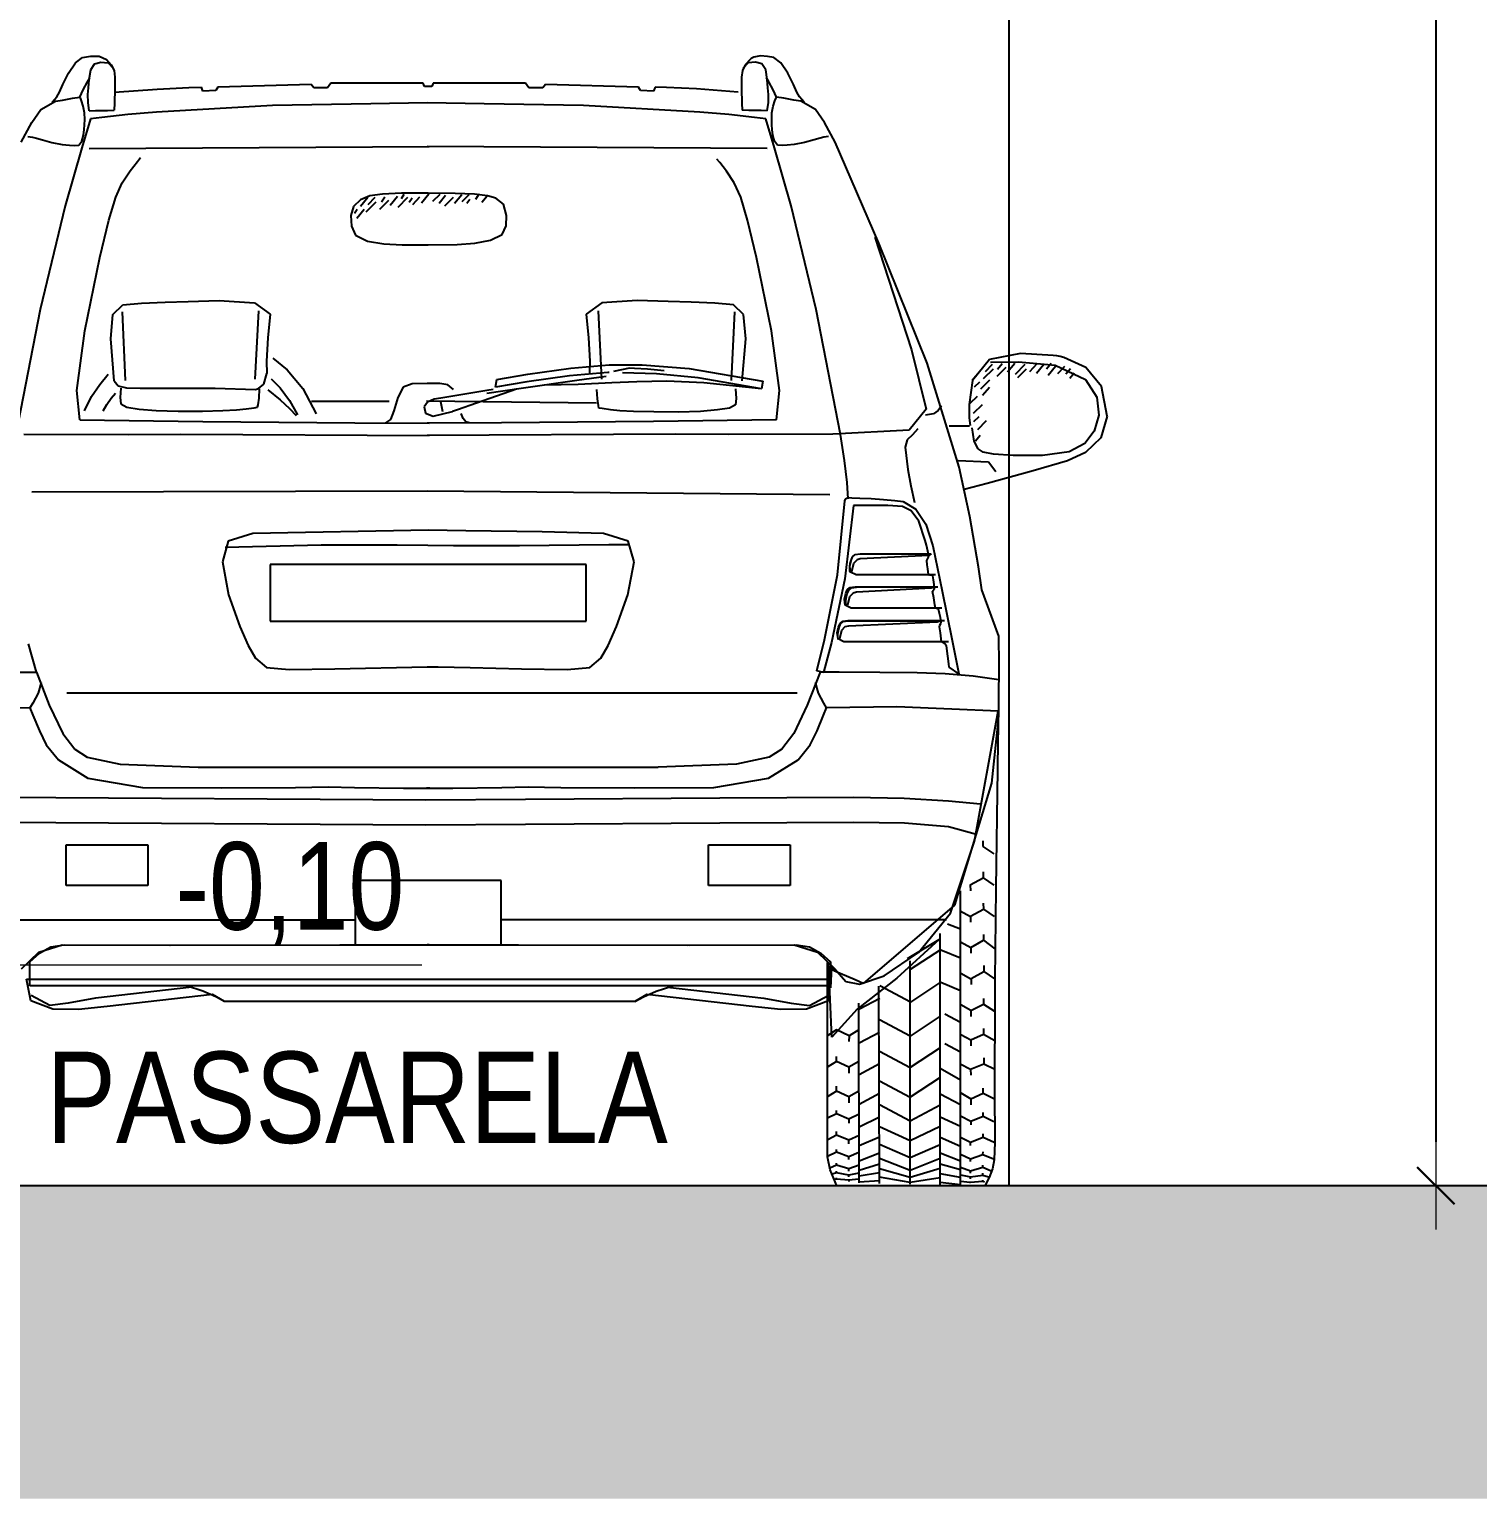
# Model space of a CAD drawing. Header units: millimetres. Extents: x -6300 to 1991, y -4770 to 4545.
# Drawn here: x 1428.174 to 1430.489, y 94.66 to 97.007 of the extents above; entities that cross this region are included whole.
import ezdxf
from ezdxf.enums import TextEntityAlignment as Align

# ---------------------------------------------------------------- set-up
doc = ezdxf.new("R2010")
doc.units = ezdxf.units.MM
doc.header["$LTSCALE"] = 20
doc.header["$MEASUREMENT"] = 0
doc.layers.get('0').update_dxf_attribs({"linetype": 'CONTINUOUS'})
doc.layers.get('DEFPOINTS').update_dxf_attribs({"linetype": 'CONTINUOUS'})
doc.layers.add('COTA', color=7, linetype='CONTINUOUS')
doc.layers.add('E-txt-g', color=3, linetype='CONTINUOUS')
for name, color, linetype, lineweight in [('E-Cta-W', 7, 'CONTINUOUS', 20), ('E-Pen-C', 4, 'CONTINUOUS', 15), ('E-Pen-G', 3, 'CONTINUOUS', 30), ('E-Txt-W', 7, 'CONTINUOUS', 20)]:
    doc.layers.add(name, color=color, linetype=linetype, lineweight=lineweight)
doc.styles.add('F2', font='ARIALN.TTF')
doc.styles.add('REG60', font='romans.shx', dxfattribs={"width": 0.8, "height": 0.15})
doc.styles.add('REG80', font='romans.shx', dxfattribs={"width": 0.8, "height": 0.2})
doc.dimstyles.new('DIMENSION-1', dxfattribs={"dimtxt": 0.145, "dimasz": 0.07, "dimexe": 1, "dimexo": 0, "dimgap": 0.12, "dimtad": 1, "dimzin": 7, "dimdsep": 46, "dimtxsty": 'F2', "dimblk1": 'TRACO', "dimblk2": 'TRACO', "dimsah": 1, "dimcen": 1, "dimse1": 1, "dimse2": 1, "dimclrd": 4, "dimclre": 256, "dimclrt": 4, "dimadec": 8, "dimazin": 0, "dimtfac": 1, "dimtix": 1, "dimtmove": 2, "dimatfit": 3, "dimldrblk": 'TRACO', "dimfxl": 1, "dimtolj": 1, "dimtzin": 0, "dimarcsym": 0})

# ---------------------------------------------------------------- blocks, each defined once
blk = doc.blocks.new('TXT-AMB75')
at = {"layer": 'E-txt-g', "style": 'REG80', "width": 0.8, "flags": 8}
blk.add_attdef('TXT', text='', height=0.2, dxfattribs=at).set_placement((0.0055, 0.2964), align=Align.CENTER)
at = {"layer": 'E-Txt-W', "style": 'REG60', "width": 0.8, "flags": 8}
blk.add_attdef('TXT', text='', height=0.15, dxfattribs=at).set_placement((0.0055, 0.0271), align=Align.CENTER)
blk = doc.blocks.new('Ind-Nivel-CT2')
at = {"color": 4}
for p, q in [((0, 0.5868), (0, 0)), ((-0.0885, 0.5046), (1.16, 0.5046)), ((-0.1089, 0.2177), (0, 0)), ((-0.1089, 0.2177), (0.1089, 0.2177)), ((0, 0), (0.1089, 0.2177))]:
    blk.add_line(p, q, dxfattribs=at)
blk.add_solid([(-0.1089, 0.2177), (0, 0.2177), (0, 0)], dxfattribs=at)
at = {"color": 4, "style": 'F2'}
blk.add_attdef('NIVEL1', (0.1617, 0.6014), '', height=0.2, dxfattribs=at)
blk = doc.blocks.new('Austin Mini arrière')
at = {"color": 8, "linetype": 'Continuous', "flags": 128}
for points in [[(0.1064, -28.8455), (0.1177, -28.8287)], [(0.1177, -28.8287), (0.1289, -28.8201)], [(0.1289, -28.8201), (0.1414, -28.8181)], [(0.1414, -28.8181), (0.1552, -28.8182)], [(0.1419, -28.8402), (0.1479, -28.8306)], [(0.1479, -28.8306), (0.1582, -28.8276)], [(0.1552, -28.8182), (0.1669, -28.8232)], [(0.1582, -28.8276), (0.1696, -28.829)], [(0.1669, -28.8232), (0.1747, -28.8318)], [(0.1696, -28.829), (0.1785, -28.838)], [(0.1747, -28.8318), (0.1792, -28.841)], [(1.1878, -28.8318), (1.1833, -28.841)], [(1.1928, -28.829), (1.184, -28.838)], [(1.1956, -28.8232), (1.1878, -28.8318)], [(1.2043, -28.8276), (1.1928, -28.829)], [(1.1975, -28.8218), (1.1956, -28.8232)], [(1.1995, -28.8206), (1.1975, -28.8218)], [(1.2017, -28.8196), (1.1995, -28.8206)], [(1.2124, -28.8177), (1.2017, -28.8196)], [(1.2146, -28.8306), (1.2043, -28.8276)], [(1.2237, -28.8184), (1.2124, -28.8177)], [(1.2206, -28.8402), (1.2146, -28.8306)], [(1.2336, -28.8201), (1.2237, -28.8184)], [(1.2448, -28.8287), (1.2336, -28.8201)], [(1.2561, -28.8455), (1.2448, -28.8287)], [(0.0973, -28.8633), (0.1064, -28.8455)], [(0.1369, -28.8591), (0.1405, -28.8528)], [(0.1384, -28.8686), (0.1395, -28.8555)], [(0.1395, -28.8555), (0.1419, -28.8402)], [(0.1792, -28.841), (0.1806, -28.8517)], [(0.1806, -28.8517), (0.1804, -28.8705)], [(1.1833, -28.841), (1.1819, -28.8517)], [(1.1819, -28.8517), (1.1821, -28.8705)], [(1.223, -28.8555), (1.2206, -28.8402)], [(1.2256, -28.8591), (1.222, -28.8528)], [(1.2241, -28.8686), (1.223, -28.8555)], [(1.2652, -28.8633), (1.2561, -28.8455)], [(0.0878, -28.8832), (0.092, -28.8754)], [(0.092, -28.8754), (0.0973, -28.8633)], [(0.1247, -28.8834), (0.1297, -28.8721)], [(0.1297, -28.8721), (0.1369, -28.8591)], [(0.1375, -28.8793), (0.1384, -28.8686)], [(0.1797, -28.8758), (0.2481, -28.8707)], [(0.1804, -28.8705), (0.1798, -28.8934)], [(0.2481, -28.8707), (0.2989, -28.8682)], [(0.2989, -28.8682), (0.3188, -28.8675)], [(0.321, -28.8739), (0.3188, -28.8675)], [(0.3421, -28.8728), (0.321, -28.8739)], [(0.3452, -28.8675), (0.3421, -28.8728)], [(0.494, -28.8633), (0.3452, -28.8675)], [(0.4982, -28.8686), (0.494, -28.8633)], [(0.5204, -28.8686), (0.4982, -28.8686)], [(0.5256, -28.8612), (0.5204, -28.8686)], [(0.6733, -28.8612), (0.5256, -28.8612)], [(0.6754, -28.8665), (0.6733, -28.8612)], [(0.687, -28.8665), (0.6754, -28.8665)], [(0.6892, -28.8612), (0.687, -28.8665)], [(0.8369, -28.8612), (0.6892, -28.8612)], [(0.8421, -28.8686), (0.8369, -28.8612)], [(0.8643, -28.8686), (0.8421, -28.8686)], [(0.8685, -28.8633), (0.8643, -28.8686)], [(1.0173, -28.8675), (0.8685, -28.8633)], [(1.0204, -28.8728), (1.0173, -28.8675)], [(1.0415, -28.8739), (1.0204, -28.8728)], [(1.0437, -28.8675), (1.0415, -28.8739)], [(1.062, -28.8681), (1.0437, -28.8675)], [(1.1099, -28.8705), (1.062, -28.8681)], [(1.1767, -28.8756), (1.1099, -28.8705)], [(1.1821, -28.8705), (1.1826, -28.8934)], [(1.225, -28.8793), (1.2241, -28.8686)], [(1.2327, -28.8721), (1.2256, -28.8591)], [(1.2378, -28.8834), (1.2327, -28.8721)], [(1.2705, -28.8754), (1.2652, -28.8633)], [(1.2747, -28.8832), (1.2705, -28.8754)], [(0.0622, -28.9036), (0.0856, -28.8902)], [(0.0804, -28.8918), (0.0878, -28.8832)], [(0.0856, -28.8902), (0.0967, -28.8883)], [(0.0967, -28.8883), (0.113, -28.8853)], [(0.113, -28.8853), (0.1247, -28.8834)], [(0.1254, -28.8848), (0.1247, -28.8834)], [(0.1272, -28.8896), (0.1254, -28.8848)], [(0.13, -28.8981), (0.1272, -28.8896)], [(0.1319, -28.9088), (0.13, -28.8981)], [(0.1376, -28.892), (0.1375, -28.8793)], [(0.1395, -28.9055), (0.1376, -28.892)], [(0.1798, -28.8934), (0.1796, -28.9045)], [(0.4324, -28.8972), (0.2471, -28.9076)], [(0.5893, -28.8941), (0.4324, -28.8972)], [(0.6797, -28.8929), (0.5893, -28.8941)], [(0.7708, -28.8941), (0.6797, -28.8929)], [(0.9293, -28.8972), (0.7708, -28.8941)], [(1.1154, -28.9076), (0.9293, -28.8972)], [(1.1826, -28.8934), (1.1829, -28.9045)], [(1.223, -28.9055), (1.2249, -28.892)], [(1.2249, -28.892), (1.225, -28.8793)], [(1.2306, -28.9088), (1.2325, -28.8981)], [(1.2325, -28.8981), (1.2353, -28.8896)], [(1.2353, -28.8896), (1.2371, -28.8848)], [(1.2371, -28.8848), (1.2378, -28.8834)], [(1.2495, -28.8853), (1.2378, -28.8834)], [(1.2658, -28.8883), (1.2495, -28.8853)], [(1.2769, -28.8902), (1.2658, -28.8883)], [(1.2821, -28.8918), (1.2747, -28.8832)], [(1.3003, -28.9036), (1.2769, -28.8902)], [(0.0308, -28.9556), (0.048, -28.9243)], [(0.048, -28.9243), (0.0622, -28.9036)], [(0.1416, -28.9182), (0.1279, -28.9646)], [(0.1323, -28.9191), (0.1319, -28.9088)], [(0.1321, -28.9277), (0.1323, -28.9191)], [(0.1395, -28.9055), (0.1494, -28.9052)], [(0.1596, -28.9159), (0.1416, -28.9182)], [(0.1494, -28.9052), (0.1689, -28.9047)], [(0.201, -28.9113), (0.1596, -28.9159)], [(0.1689, -28.9047), (0.1796, -28.9045)], [(0.2471, -28.9076), (0.201, -28.9113)], [(1.1615, -28.9113), (1.1154, -28.9076)], [(1.2029, -28.9159), (1.1615, -28.9113)], [(1.1935, -28.9047), (1.1829, -28.9045)], [(1.2131, -28.9052), (1.1935, -28.9047)], [(1.2209, -28.9182), (1.2029, -28.9159)], [(1.223, -28.9055), (1.2131, -28.9052)], [(1.2346, -28.9646), (1.2209, -28.9182)], [(1.2302, -28.9191), (1.2306, -28.9088)], [(1.2304, -28.9277), (1.2302, -28.9191)], [(1.3145, -28.9243), (1.3003, -28.9036)], [(1.3317, -28.9556), (1.3145, -28.9243)], [(0.0414, -28.9467), (0.0488, -28.9476)], [(0.0488, -28.9476), (0.055, -28.9489)], [(0.055, -28.9489), (0.0646, -28.9519)], [(0.1279, -28.954), (0.1304, -28.9442)], [(0.1304, -28.9442), (0.1317, -28.9354)], [(0.1317, -28.9354), (0.1321, -28.9277)], [(1.2308, -28.9354), (1.2304, -28.9277)], [(1.2321, -28.9442), (1.2308, -28.9354)], [(1.2346, -28.954), (1.2321, -28.9442)], [(1.3075, -28.9489), (1.2979, -28.9519)], [(1.3137, -28.9476), (1.3075, -28.9489)], [(1.3211, -28.9467), (1.3137, -28.9476)], [(0.0646, -28.9519), (0.0798, -28.956)], [(0.0798, -28.956), (0.0961, -28.9591)], [(0.0961, -28.9591), (0.1078, -28.9604)], [(0.1279, -28.9646), (0.1012, -29.0571)], [(0.1078, -28.9604), (0.1156, -28.9611)], [(0.1156, -28.9611), (0.1229, -28.9604)], [(0.1229, -28.9604), (0.1279, -28.954)], [(0.1395, -28.9657), (0.6828, -28.9627)], [(1.223, -28.9657), (0.6797, -28.9627)], [(1.2396, -28.9604), (1.2346, -28.954)], [(1.2613, -29.0571), (1.2346, -28.9646)], [(1.2469, -28.9611), (1.2396, -28.9604)], [(1.2547, -28.9604), (1.2469, -28.9611)], [(1.2663, -28.9591), (1.2547, -28.9604)], [(1.2827, -28.956), (1.2663, -28.9591)], [(1.2979, -28.9519), (1.2827, -28.956)], [(1.4014, -29.1167), (1.3317, -28.9556)], [(0.205, -29.0011), (0.2165, -28.9862)], [(0.2165, -28.9862), (0.2215, -28.9802)], [(1.1471, -28.9879), (1.1425, -28.9825)], [(1.1579, -29.0018), (1.1471, -28.9879)], [(0.1922, -29.0205), (0.205, -29.0011)], [(1.1703, -29.0205), (1.1579, -29.0018)], [(0.1818, -29.0437), (0.1922, -29.0205)], [(0.5882, -29.0414), (0.5732, -29.0477)], [(0.6083, -29.0384), (0.5882, -29.0414)], [(0.612, -29.0432), (0.6065, -29.0514)], [(0.6384, -29.0373), (0.6083, -29.0384)], [(0.6323, -29.0425), (0.6206, -29.0565)], [(0.6425, -29.0394), (0.638, -29.0462)], [(0.681, -29.0371), (0.6384, -29.0373)], [(0.6671, -29.0432), (0.6559, -29.0558)], [(0.6822, -29.0388), (0.6705, -29.0528)], [(0.7241, -29.0375), (0.681, -29.0371)], [(0.6997, -29.039), (0.6882, -29.0504)], [(0.7087, -29.0408), (0.6986, -29.0536)], [(0.7351, -29.0398), (0.7234, -29.0538)], [(0.7553, -29.0388), (0.7241, -29.0375)], [(0.7464, -29.0397), (0.7349, -29.0511)], [(0.776, -29.0414), (0.7553, -29.0388)], [(0.7622, -29.0388), (0.7567, -29.047)], [(0.7755, -29.0418), (0.7672, -29.0517)], [(0.7895, -29.0453), (0.776, -29.0414)], [(1.1807, -29.0437), (1.1703, -29.0205)], [(0.1012, -29.0571), (0.061, -29.2231)], [(0.1711, -29.08), (0.1818, -29.0437)], [(0.562, -29.0582), (0.5576, -29.073)], [(0.5732, -29.0477), (0.562, -29.0582)], [(0.5679, -29.063), (0.5635, -29.0698)], [(0.5788, -29.0634), (0.5671, -29.0774)], [(0.5849, -29.0442), (0.5732, -29.0582)], [(0.5976, -29.0514), (0.5817, -29.0672)], [(0.5962, -29.0442), (0.5846, -29.0555)], [(0.6178, -29.049), (0.6036, -29.0631)], [(0.6484, -29.0442), (0.6325, -29.0599)], [(0.6554, -29.0449), (0.651, -29.0517)], [(0.7213, -29.0439), (0.7071, -29.0579)], [(0.7477, -29.047), (0.7432, -29.0537)], [(0.8015, -29.0546), (0.7895, -29.0453)], [(0.8066, -29.073), (0.8015, -29.0546)], [(1.1914, -29.08), (1.1807, -29.0437)], [(1.3015, -29.2231), (1.2613, -29.0571)], [(0.1564, -29.1397), (0.1711, -29.08)], [(0.5576, -29.073), (0.5584, -29.0897)], [(0.5584, -29.0897), (0.5651, -29.1041)], [(0.7996, -29.103), (0.806, -29.0893)], [(0.806, -29.0893), (0.8066, -29.073)], [(1.2061, -29.1397), (1.1914, -29.08)], [(0.5651, -29.1041), (0.5842, -29.1137)], [(0.5842, -29.1137), (0.6104, -29.118)], [(0.756, -29.1169), (0.7807, -29.1122)], [(0.7807, -29.1122), (0.7996, -29.103)], [(1.395, -29.1076), (1.4538, -29.2873)], [(0.6104, -29.118), (0.6397, -29.1194)], [(0.6397, -29.1194), (0.681, -29.1194)], [(0.681, -29.1194), (0.7275, -29.119)], [(0.7275, -29.119), (0.756, -29.1169)], [(1.4786, -29.3087), (1.4014, -29.1167)], [(0.1327, -29.257), (0.1564, -29.1397)], [(1.2298, -29.257), (1.2061, -29.1397)], [(0.061, -29.2231), (0.0224, -29.4225)], [(0.1738, -29.2699), (0.1773, -29.2307)], [(0.1773, -29.2307), (0.1933, -29.2157)], [(0.1919, -29.2267), (0.197, -29.3366)], [(0.1933, -29.2157), (0.2232, -29.2127)], [(0.2232, -29.2127), (0.2608, -29.2113)], [(0.2608, -29.2113), (0.2977, -29.2104)], [(0.2977, -29.2104), (0.3474, -29.2088)], [(0.3474, -29.2088), (0.4036, -29.2124)], [(0.4036, -29.2124), (0.4286, -29.2305)], [(0.4099, -29.2252), (0.4043, -29.3344)], [(0.4286, -29.2305), (0.4251, -29.2684)], [(0.9589, -29.2124), (0.9339, -29.2305)], [(0.9339, -29.2305), (0.9374, -29.2684)], [(0.9526, -29.2252), (0.9581, -29.3344)], [(1.0151, -29.2088), (0.9589, -29.2124)], [(1.0648, -29.2104), (1.0151, -29.2088)], [(1.1017, -29.2113), (1.0648, -29.2104)], [(1.1393, -29.2127), (1.1017, -29.2113)], [(1.1692, -29.2157), (1.1393, -29.2127)], [(1.1706, -29.2267), (1.1655, -29.3366)], [(1.1852, -29.2307), (1.1692, -29.2157)], [(1.1887, -29.2699), (1.1852, -29.2307)], [(1.3401, -29.4225), (1.3015, -29.2231)], [(0.1196, -29.3524), (0.1327, -29.257)], [(0.1796, -29.337), (0.1738, -29.2699)], [(0.4251, -29.2684), (0.4229, -29.3057)], [(0.9374, -29.2684), (0.9396, -29.3057)], [(1.1829, -29.337), (1.1887, -29.2699)], [(1.2429, -29.3524), (1.2298, -29.257)], [(0.4331, -29.3005), (0.456, -29.3193)], [(1.4538, -29.2873), (1.4769, -29.3822)], [(1.6278, -29.293), (1.578, -29.303)], [(1.6799, -29.2962), (1.6278, -29.293)], [(1.6857, -29.2971), (1.6799, -29.2962)], [(1.6913, -29.2982), (1.6857, -29.2971)], [(1.6969, -29.2995), (1.6913, -29.2982)], [(1.7322, -29.3156), (1.6969, -29.2995)], [(0.4229, -29.3057), (0.4233, -29.3254)], [(0.456, -29.3193), (0.4809, -29.3494)], [(0.8406, -29.3264), (0.9092, -29.3167)], [(0.9685, -29.3238), (0.9073, -29.3289)], [(0.9092, -29.3167), (0.9704, -29.3116)], [(0.9396, -29.3057), (0.9392, -29.3254)], [(0.9692, -29.3238), (0.9685, -29.3238)], [(0.9699, -29.3238), (0.9692, -29.3238)], [(0.9706, -29.3237), (0.9699, -29.3238)], [(0.9704, -29.3116), (1.0232, -29.3113)], [(1.0028, -29.3167), (0.9774, -29.3222)], [(1.0461, -29.3257), (0.9916, -29.324)], [(1.011, -29.317), (1.0028, -29.3167)], [(1.0315, -29.3183), (1.011, -29.317)], [(1.0232, -29.3113), (1.0983, -29.3175)], [(1.0582, -29.3207), (1.0315, -29.3183)], [(1.0983, -29.3175), (1.216, -29.3376)], [(1.53, -29.4747), (1.4786, -29.3087)], [(1.5622, -29.3223), (1.5505, -29.3363)], [(1.578, -29.303), (1.5512, -29.3363)], [(1.5841, -29.3182), (1.5682, -29.3339)], [(1.5827, -29.3109), (1.5711, -29.3223)], [(1.5796, -29.3073), (1.6246, -29.3067)], [(1.6043, -29.3158), (1.5901, -29.3298)], [(1.5985, -29.31), (1.5912, -29.3189)], [(1.6189, -29.3092), (1.6072, -29.3233)], [(1.6349, -29.3109), (1.619, -29.3267)], [(1.637, -29.3183), (1.6228, -29.3323)], [(1.6246, -29.3067), (1.6832, -29.312)], [(1.6537, -29.31), (1.6424, -29.3226)], [(1.6653, -29.311), (1.6536, -29.325)], [(1.6768, -29.3094), (1.6695, -29.3183)], [(1.6836, -29.3142), (1.6719, -29.3282)], [(1.6832, -29.312), (1.7315, -29.3347)], [(1.6983, -29.3143), (1.6867, -29.3257)], [(1.7075, -29.3176), (1.7002, -29.3265)], [(1.7137, -29.3245), (1.7064, -29.3334)], [(1.757, -29.3458), (1.7322, -29.3156)], [(0.1432, -29.3622), (0.1565, -29.3426)], [(0.1565, -29.3426), (0.1697, -29.3265)], [(0.1796, -29.337), (0.1858, -29.3452)], [(0.1858, -29.3452), (0.199, -29.3482)], [(0.199, -29.3482), (0.2207, -29.3486)], [(0.41, -29.3493), (0.4186, -29.3423)], [(0.4186, -29.3423), (0.4233, -29.3254)], [(0.4305, -29.3338), (0.4445, -29.3483)], [(0.4445, -29.3483), (0.4597, -29.3682)], [(0.6413, -29.3469), (0.6326, -29.3637)], [(0.6555, -29.3415), (0.6413, -29.3469)], [(0.6797, -29.3411), (0.6555, -29.3415)], [(0.6996, -29.3412), (0.6797, -29.3411)], [(0.7128, -29.3435), (0.6996, -29.3412)], [(0.7215, -29.351), (0.7128, -29.3435)], [(0.789, -29.3471), (0.7909, -29.3349)], [(0.8387, -29.3386), (0.789, -29.3471)], [(0.7909, -29.3349), (0.8406, -29.3264)], [(0.9189, -29.3365), (0.8297, -29.3493)], [(0.9073, -29.3289), (0.8387, -29.3386)], [(0.921, -29.3428), (0.8667, -29.3441)], [(0.9656, -29.3299), (0.9189, -29.3365)], [(0.9748, -29.3402), (0.921, -29.3428)], [(1.0149, -29.3384), (0.9748, -29.3402)], [(1.0625, -29.3376), (1.0149, -29.3384)], [(1.1128, -29.3321), (1.0461, -29.3257)], [(1.1218, -29.3399), (1.0625, -29.3376)], [(1.2141, -29.3497), (1.1128, -29.3321)], [(1.2141, -29.3497), (1.1218, -29.3399)], [(1.216, -29.3376), (1.2141, -29.3497)], [(1.5512, -29.3363), (1.546, -29.3745)], [(1.5622, -29.339), (1.5538, -29.3473)], [(1.5782, -29.3361), (1.564, -29.3502)], [(1.5782, -29.3477), (1.5669, -29.3603)], [(1.7315, -29.3347), (1.7498, -29.3631)], [(1.7664, -29.3933), (1.757, -29.3458)], [(0.1247, -29.3993), (0.1196, -29.3524)], [(0.132, -29.3847), (0.1432, -29.3622)], [(0.1675, -29.3745), (0.1746, -29.3646)], [(0.1746, -29.3646), (0.1813, -29.3565)], [(0.1901, -29.3487), (0.1891, -29.3638)], [(0.1891, -29.3638), (0.1901, -29.3739)], [(0.2207, -29.3486), (0.341, -29.3486)], [(0.341, -29.3486), (0.4053, -29.3507)], [(0.4053, -29.3507), (0.41, -29.3493)], [(0.4093, -29.3751), (0.4109, -29.3644)], [(0.4109, -29.3644), (0.4117, -29.3497)], [(0.4248, -29.3512), (0.4446, -29.3673)], [(0.4446, -29.3673), (0.4597, -29.381)], [(0.4597, -29.3682), (0.4726, -29.3912)], [(0.4809, -29.3494), (0.5024, -29.3896)], [(0.495, -29.3697), (0.6189, -29.3697)], [(0.6326, -29.3637), (0.6265, -29.3851)], [(0.6802, -29.3709), (0.6749, -29.3787)], [(0.95, -29.3729), (0.6786, -29.3697)], [(0.6908, -29.3664), (0.6802, -29.3709)], [(0.7012, -29.3644), (0.6908, -29.3664)], [(0.7007, -29.3702), (0.704, -29.386)], [(0.7747, -29.3522), (0.7012, -29.3644)], [(0.8224, -29.3502), (0.7582, -29.3729)], [(0.8297, -29.3493), (0.7747, -29.3573)], [(0.7851, -29.3506), (0.7747, -29.3522)], [(0.9516, -29.3656), (0.9508, -29.3509)], [(0.9532, -29.3763), (0.9516, -29.3656)], [(1.1724, -29.3499), (1.1734, -29.3651)], [(1.1734, -29.3651), (1.1724, -29.3751)], [(1.2378, -29.3993), (1.2429, -29.3524)], [(1.5585, -29.362), (1.547, -29.3734)], [(1.7498, -29.3631), (1.7529, -29.392)], [(0.1616, -29.3847), (0.1675, -29.3745)], [(0.1901, -29.3739), (0.1996, -29.3792)], [(0.1996, -29.3792), (0.2191, -29.3823)], [(0.2191, -29.3823), (0.2463, -29.3846)], [(0.2463, -29.3846), (0.2819, -29.3856)], [(0.2819, -29.3856), (0.3205, -29.3853)], [(0.3205, -29.3853), (0.353, -29.3845)], [(0.353, -29.3845), (0.3748, -29.3835)], [(0.3748, -29.3835), (0.3901, -29.3819)], [(0.3901, -29.3819), (0.403, -29.3801)], [(0.403, -29.3801), (0.4085, -29.3792)], [(0.4085, -29.3792), (0.4093, -29.3751)], [(0.4597, -29.381), (0.4703, -29.3925)], [(0.6265, -29.3851), (0.6211, -29.399)], [(0.6749, -29.3787), (0.6767, -29.3885)], [(0.6767, -29.3885), (0.6892, -29.3936)], [(0.6892, -29.3936), (0.7203, -29.3857)], [(0.7279, -29.3833), (0.7203, -29.3857)], [(0.7582, -29.3729), (0.7279, -29.3833)], [(0.7373, -29.3971), (0.7341, -29.389)], [(0.954, -29.3805), (0.9532, -29.3763)], [(0.9594, -29.3813), (0.954, -29.3805)], [(0.9724, -29.3831), (0.9594, -29.3813)], [(0.9877, -29.3847), (0.9724, -29.3831)], [(1.0095, -29.3857), (0.9877, -29.3847)], [(1.042, -29.3865), (1.0095, -29.3857)], [(1.0806, -29.3868), (1.042, -29.3865)], [(1.1162, -29.3859), (1.0806, -29.3868)], [(1.1434, -29.3835), (1.1162, -29.3859)], [(1.1629, -29.3805), (1.1434, -29.3835)], [(1.1724, -29.3751), (1.1629, -29.3805)], [(1.4769, -29.3822), (1.4498, -29.4156)], [(1.4886, -29.3895), (1.4762, -29.3919)], [(1.4961, -29.3845), (1.4886, -29.3895)], [(1.5015, -29.3771), (1.4961, -29.3845)], [(1.546, -29.3745), (1.5456, -29.3962)], [(1.5664, -29.3751), (1.5522, -29.3891)], [(1.5612, -29.3945), (1.5529, -29.4027)], [(1.7529, -29.392), (1.7453, -29.4172)], [(1.7664, -29.3933), (1.7561, -29.4279)], [(0.1247, -29.3993), (0.321, -29.4021)], [(0.321, -29.4021), (0.5639, -29.4039)], [(0.5639, -29.4039), (0.6828, -29.4046)], [(0.6211, -29.399), (0.6128, -29.404)], [(0.7986, -29.4039), (0.6797, -29.4046)], [(0.7412, -29.4022), (0.7373, -29.3971)], [(0.7467, -29.404), (0.7412, -29.4022)], [(1.0415, -29.4021), (0.7986, -29.4039)], [(1.2378, -29.3993), (1.0415, -29.4021)], [(1.4498, -29.4156), (1.3277, -29.422)], [(1.4638, -29.4135), (1.4551, -29.4231)], [(1.5465, -29.4093), (1.5138, -29.4093)], [(1.5456, -29.3962), (1.5471, -29.4081)], [(1.5536, -29.4334), (1.5504, -29.412)], [(1.5731, -29.4011), (1.5589, -29.4152)], [(1.7453, -29.4172), (1.7307, -29.4369)], [(0.0348, -29.422), (0.202, -29.4227)], [(0.202, -29.4227), (0.2861, -29.422)], [(0.2861, -29.422), (0.6828, -29.4241)], [(1.0764, -29.422), (0.6797, -29.4241)], [(1.1605, -29.4227), (1.0764, -29.422)], [(1.3277, -29.422), (1.1605, -29.4227)], [(1.3467, -29.4645), (1.3401, -29.4225)], [(1.4466, -29.4311), (1.4434, -29.4428)], [(1.4551, -29.4231), (1.4466, -29.4311)], [(1.5599, -29.4455), (1.5536, -29.4334)], [(1.5633, -29.4242), (1.5561, -29.4331)], [(1.7307, -29.4369), (1.7056, -29.4506)], [(1.7561, -29.4279), (1.7317, -29.4516)], [(1.3506, -29.4994), (1.3467, -29.4645)], [(1.4434, -29.4428), (1.4477, -29.4787)], [(1.5765, -29.4668), (1.5279, -29.4647)], [(1.568, -29.451), (1.5599, -29.4455)], [(1.5844, -29.454), (1.568, -29.451)], [(1.6163, -29.4561), (1.5844, -29.454)], [(1.663, -29.4562), (1.6163, -29.4561)], [(1.7031, -29.465), (1.648, -29.4807)], [(1.7056, -29.4506), (1.663, -29.4562)], [(1.7317, -29.4516), (1.7031, -29.465)], [(1.4477, -29.4787), (1.4527, -29.505)], [(1.5469, -29.554), (1.53, -29.4747)], [(1.648, -29.4807), (1.5743, -29.5008)], [(1.5883, -29.4825), (1.5765, -29.4668)], [(0.048, -29.5144), (0.6797, -29.5127)], [(0.6797, -29.5127), (1.3229, -29.5185)], [(1.3526, -29.5257), (1.3506, -29.4994)], [(1.4527, -29.505), (1.4582, -29.5315)], [(1.5743, -29.5008), (1.5375, -29.5108)], [(1.3351, -29.6472), (1.3473, -29.5289)], [(1.3473, -29.5289), (1.3482, -29.5262)], [(1.3609, -29.536), (1.3473, -29.6536)], [(1.3482, -29.5262), (1.3502, -29.5243)], [(1.3502, -29.5243), (1.353, -29.5236)], [(1.353, -29.5236), (1.3581, -29.5238)], [(1.3581, -29.5238), (1.3712, -29.5243)], [(1.385, -29.536), (1.3609, -29.536)], [(1.3712, -29.5243), (1.3892, -29.5252)], [(1.4157, -29.536), (1.385, -29.536)], [(1.3892, -29.5252), (1.4088, -29.5264)], [(1.4088, -29.5264), (1.427, -29.528)], [(1.439, -29.5379), (1.4157, -29.536)], [(1.427, -29.528), (1.4405, -29.53)], [(1.4405, -29.53), (1.4607, -29.5419)], [(1.4532, -29.5448), (1.439, -29.5379)], [(1.4652, -29.5614), (1.4532, -29.5448)], [(1.4607, -29.5419), (1.4764, -29.5662)], [(1.5604, -29.6343), (1.5469, -29.554)], [(0.4011, -29.5807), (0.3617, -29.5933)], [(0.6818, -29.5755), (0.4011, -29.5807)], [(0.7414, -29.5764), (0.6818, -29.5755)], [(0.8631, -29.5784), (0.7414, -29.5764)], [(0.9614, -29.5807), (0.8631, -29.5784)], [(1.0008, -29.5933), (0.9614, -29.5807)], [(1.4755, -29.592), (1.4652, -29.5614)], [(1.4764, -29.5662), (1.4879, -29.6007)], [(0.3617, -29.5933), (0.3523, -29.6262)], [(0.357, -29.6025), (0.5101, -29.5991)], [(0.5101, -29.5991), (0.6314, -29.5991)], [(0.6314, -29.5991), (0.6807, -29.5997)], [(0.6807, -29.5997), (0.7219, -29.5999)], [(0.7219, -29.5999), (0.8273, -29.5999)], [(0.8273, -29.5999), (0.9698, -29.5987)], [(0.9698, -29.5987), (0.9761, -29.5987)], [(0.9761, -29.5987), (0.9859, -29.5986)], [(0.9859, -29.5986), (1.0009, -29.5983)], [(1.0102, -29.6262), (1.0008, -29.5933)], [(1.4773, -29.5993), (1.4755, -29.592)], [(1.4797, -29.6089), (1.4773, -29.5993)], [(1.4879, -29.6007), (1.5026, -29.6728)], [(0.3523, -29.6262), (0.3621, -29.6789)], [(0.9339, -29.6303), (0.4286, -29.6303)], [(0.4286, -29.6303), (0.4286, -29.7211)], [(0.9339, -29.7211), (0.9339, -29.6303)], [(1.0004, -29.6789), (1.0102, -29.6262)], [(1.3549, -29.6339), (1.3558, -29.6286)], [(1.355, -29.6333), (1.357, -29.624)], [(1.3558, -29.6286), (1.357, -29.624)], [(1.357, -29.624), (1.3594, -29.618)], [(1.3608, -29.6287), (1.3575, -29.6421)], [(1.3594, -29.618), (1.3637, -29.6145)], [(1.3665, -29.6229), (1.3608, -29.6287)], [(1.3637, -29.6145), (1.3718, -29.6134)], [(1.3718, -29.6216), (1.3665, -29.6229)], [(1.3718, -29.6134), (1.4849, -29.6134)], [(1.4815, -29.6161), (1.3718, -29.6216)], [(1.4781, -29.6243), (1.4789, -29.6219)], [(1.4788, -29.6309), (1.4781, -29.6243)], [(1.4789, -29.6219), (1.4807, -29.6186)], [(1.4815, -29.6161), (1.4797, -29.6089)], [(1.4807, -29.6186), (1.4815, -29.6161)], [(1.4849, -29.6134), (1.4815, -29.6161)], [(1.3145, -29.751), (1.3351, -29.6472)], [(1.3473, -29.6536), (1.3255, -29.7552)], [(1.355, -29.6392), (1.3549, -29.6339)], [(1.3562, -29.6428), (1.355, -29.6333)], [(1.3553, -29.6414), (1.355, -29.6392)], [(1.356, -29.6431), (1.3553, -29.6414)], [(1.3575, -29.6421), (1.356, -29.6431)], [(1.3654, -29.6472), (1.3562, -29.6428)], [(1.4918, -29.6472), (1.3654, -29.6472)], [(1.4797, -29.6375), (1.4788, -29.6309)], [(1.4806, -29.6464), (1.4797, -29.6375)], [(1.4826, -29.6474), (1.4806, -29.6464)], [(1.4859, -29.6474), (1.4826, -29.6474)], [(1.4878, -29.6484), (1.4859, -29.6474)], [(1.4888, -29.6551), (1.4878, -29.6484)], [(1.5659, -29.671), (1.5604, -29.6343)], [(1.3465, -29.6861), (1.3486, -29.6768)], [(1.3486, -29.6768), (1.351, -29.6707)], [(1.3497, -29.6818), (1.3509, -29.6773)], [(1.3509, -29.6773), (1.3533, -29.6713)], [(1.351, -29.6707), (1.3553, -29.6673)], [(1.3533, -29.6713), (1.3576, -29.6678)], [(1.3603, -29.6762), (1.3547, -29.682)], [(1.3553, -29.6673), (1.3633, -29.6662)], [(1.3576, -29.6678), (1.3656, -29.6667)], [(1.3657, -29.6749), (1.3603, -29.6762)], [(1.3633, -29.6662), (1.4956, -29.6662)], [(1.3656, -29.6667), (1.491, -29.666)], [(1.4852, -29.6681), (1.3657, -29.6749)], [(1.491, -29.666), (1.4852, -29.6681)], [(1.4873, -29.6735), (1.488, -29.6719)], [(1.4891, -29.6836), (1.4873, -29.6735)], [(1.488, -29.6719), (1.4898, -29.6704)], [(1.4896, -29.6622), (1.4888, -29.6551)], [(1.4905, -29.6687), (1.4896, -29.6622)], [(1.4898, -29.6704), (1.4905, -29.6687)], [(1.5026, -29.6728), (1.5181, -29.7493)], [(1.5933, -29.7448), (1.5659, -29.671)], [(0.3621, -29.6789), (0.3801, -29.7293)], [(0.9824, -29.7293), (1.0004, -29.6789)], [(1.3478, -29.6956), (1.3465, -29.6861)], [(1.357, -29.7), (1.3478, -29.6956)], [(1.3488, -29.6872), (1.3497, -29.6818)], [(1.3489, -29.6925), (1.3488, -29.6872)], [(1.3492, -29.6947), (1.3489, -29.6925)], [(1.3498, -29.6964), (1.3492, -29.6947)], [(1.3513, -29.6954), (1.3498, -29.6964)], [(1.3547, -29.682), (1.3513, -29.6954)], [(1.5023, -29.7), (1.357, -29.7)], [(1.4909, -29.6948), (1.4891, -29.6836)], [(1.4917, -29.7002), (1.4909, -29.6948)], [(1.4934, -29.701), (1.4917, -29.7002)], [(1.4956, -29.7007), (1.4934, -29.701)], [(1.497, -29.7016), (1.4956, -29.7007)], [(0.4286, -29.7211), (0.9339, -29.7211)], [(1.3394, -29.7245), (1.3437, -29.7211)], [(1.3403, -29.7253), (1.3446, -29.7218)], [(1.3437, -29.7211), (1.3517, -29.72)], [(1.3446, -29.7218), (1.3526, -29.7207)], [(1.3517, -29.72), (1.5062, -29.72)], [(1.3526, -29.7207), (1.5006, -29.7203)], [(1.4948, -29.7224), (1.3527, -29.7289)], [(1.5006, -29.7203), (1.4948, -29.7224)], [(1.4984, -29.7086), (1.497, -29.7016)], [(1.4997, -29.7154), (1.4984, -29.7086)], [(1.501, -29.7221), (1.4997, -29.7154)], [(1.5004, -29.7247), (1.501, -29.7221)], [(0.3801, -29.7293), (0.3937, -29.7598)], [(0.9688, -29.7598), (0.9824, -29.7293)], [(1.3349, -29.7399), (1.337, -29.7306)], [(1.3362, -29.7494), (1.3349, -29.7399)], [(1.3358, -29.7411), (1.3367, -29.7358)], [(1.3359, -29.7464), (1.3358, -29.7411)], [(1.3362, -29.7486), (1.3359, -29.7464)], [(1.3367, -29.7358), (1.3379, -29.7313)], [(1.337, -29.7306), (1.3394, -29.7245)], [(1.3379, -29.7313), (1.3403, -29.7253)], [(1.3417, -29.736), (1.3383, -29.7494)], [(1.3473, -29.7302), (1.3417, -29.736)], [(1.3527, -29.7289), (1.3473, -29.7302)], [(1.4982, -29.7299), (1.4988, -29.7274)], [(1.4998, -29.7399), (1.4982, -29.7299)], [(1.4988, -29.7274), (1.5004, -29.7247)], [(1.5009, -29.7495), (1.4998, -29.7399)], [(1.5936, -29.7906), (1.5933, -29.7448)], [(0.0551, -29.8023), (0.0427, -29.7574)], [(0.3937, -29.7598), (0.4053, -29.7802)], [(0.9571, -29.7802), (0.9688, -29.7598)], [(1.3023, -29.8005), (1.3145, -29.751)], [(1.3255, -29.7552), (1.3128, -29.8033)], [(1.3369, -29.7504), (1.3362, -29.7486)], [(1.3454, -29.7538), (1.3362, -29.7494)], [(1.3383, -29.7494), (1.3369, -29.7504)], [(1.5127, -29.7538), (1.3454, -29.7538)], [(1.5013, -29.7538), (1.5009, -29.7495)], [(1.503, -29.7547), (1.5013, -29.7538)], [(1.5065, -29.7567), (1.503, -29.7547)], [(1.5093, -29.7604), (1.5065, -29.7567)], [(1.5116, -29.7772), (1.5093, -29.7604)], [(1.5181, -29.7493), (1.5292, -29.8053)], [(0.4053, -29.7802), (0.4227, -29.7948)], [(0.532, -29.797), (0.6797, -29.7939)], [(0.6797, -29.7939), (0.6972, -29.7942)], [(0.6972, -29.7942), (0.7483, -29.7953)], [(0.9398, -29.7948), (0.9571, -29.7802)], [(1.5131, -29.7893), (1.5116, -29.7772)], [(1.5138, -29.7945), (1.5131, -29.7893)], [(1.5292, -29.8053), (1.5138, -29.7945)], [(1.5924, -29.9027), (1.5936, -29.7906)], [(0.0245, -29.8026), (0.0551, -29.8023)], [(0.0551, -29.8023), (0.0756, -29.8552)], [(0.4227, -29.7948), (0.459, -29.7985)], [(0.459, -29.7985), (0.532, -29.797)], [(0.7483, -29.7953), (0.8305, -29.797)], [(0.8305, -29.797), (0.9035, -29.7985)], [(0.9035, -29.7985), (0.9398, -29.7948)], [(1.3074, -29.8023), (1.2869, -29.8552)], [(1.3128, -29.8033), (1.3023, -29.8005)], [(1.338, -29.8026), (1.3074, -29.8023)], [(1.4031, -29.8031), (1.338, -29.8026)], [(1.4625, -29.8034), (1.4031, -29.8031)], [(1.5072, -29.805), (1.4625, -29.8034)], [(1.5522, -29.8091), (1.5072, -29.805)], [(1.5933, -29.815), (1.5522, -29.8091)], [(0.0578, -29.8361), (0.0492, -29.8522)], [(0.0625, -29.8192), (0.0578, -29.8361)], [(0.104, -29.8355), (1.271, -29.8355)], [(1.3047, -29.8361), (1.3, -29.8192)], [(1.3133, -29.8522), (1.3047, -29.8361)], [(-0.0238, -29.8577), (0.0445, -29.8593)], [(0.0492, -29.8522), (0.0445, -29.8593)], [(0.0445, -29.8593), (0.0493, -29.8711)], [(0.0756, -29.8552), (0.0971, -29.9003)], [(1.2869, -29.8552), (1.2654, -29.9003)], [(1.3132, -29.8711), (1.318, -29.8593)], [(1.318, -29.8593), (1.3133, -29.8522)], [(1.4301, -29.8581), (1.318, -29.8593)], [(1.5181, -29.8615), (1.4301, -29.8581)], [(1.5923, -29.8646), (1.5181, -29.8615)], [(1.5545, -30.0725), (1.5923, -29.8646)], [(1.5923, -29.8646), (1.5908, -29.9583)], [(0.0493, -29.8711), (0.0598, -29.896)], [(1.3026, -29.896), (1.3132, -29.8711)], [(1.5923, -29.8785), (1.5812, -29.98)], [(0.0598, -29.896), (0.0709, -29.9184)], [(0.0971, -29.9003), (0.1163, -29.9257)], [(1.2654, -29.9003), (1.2462, -29.9257)], [(1.2916, -29.9184), (1.3026, -29.896)], [(0.0709, -29.9184), (0.0902, -29.9427)], [(0.1163, -29.9257), (0.1362, -29.9383)], [(1.2462, -29.9257), (1.2263, -29.9383)], [(1.2723, -29.9427), (1.2916, -29.9184)], [(0.0902, -29.9427), (0.1374, -29.9717)], [(0.1362, -29.9383), (0.1888, -29.9494)], [(0.1888, -29.9494), (0.3136, -29.9542)], [(0.3136, -29.9542), (1.0489, -29.9542)], [(1.1737, -29.9494), (1.0489, -29.9542)], [(1.2263, -29.9383), (1.1737, -29.9494)], [(1.2251, -29.9717), (1.2723, -29.9427)], [(1.5908, -29.9583), (1.5881, -30.1475)], [(0.1374, -29.9717), (0.2249, -29.9869)], [(1.1376, -29.9869), (1.2251, -29.9717)], [(1.5812, -29.98), (1.5222, -30.1751)], [(0.0013, -30.0022), (0.6775, -30.0065)], [(0.2249, -29.9869), (0.3515, -29.9876)], [(0.3515, -29.9876), (0.4694, -29.9866)], [(0.4694, -29.9866), (0.5214, -29.9859)], [(0.5214, -29.9859), (0.5635, -29.9867)], [(0.5635, -29.9867), (0.6418, -29.9879)], [(0.6418, -29.9879), (0.6839, -29.988)], [(0.6775, -30.0065), (0.8365, -30.0054)], [(0.6786, -29.988), (0.7207, -29.9879)], [(0.6839, -29.988), (0.6786, -29.988)], [(0.7207, -29.9879), (0.799, -29.9867)], [(0.799, -29.9867), (0.8411, -29.9859)], [(0.8365, -30.0054), (1.1474, -30.0033)], [(0.8411, -29.9859), (0.8931, -29.9866)], [(0.8931, -29.9866), (1.011, -29.9876)], [(1.011, -29.9876), (1.1376, -29.9869)], [(1.1474, -30.0033), (1.3612, -30.0022)], [(1.3612, -30.0022), (1.4419, -30.004)], [(1.4419, -30.004), (1.5127, -30.0082)], [(1.5127, -30.0082), (1.5638, -30.0128)], [(0.0013, -30.0423), (0.6775, -30.0466)], [(0.6775, -30.0466), (0.8365, -30.0455)], [(0.8365, -30.0455), (1.1474, -30.0434)], [(1.1474, -30.0434), (1.3612, -30.0423)], [(1.3612, -30.0423), (1.4426, -30.0435)], [(1.4426, -30.0435), (1.5127, -30.0489)], [(1.5127, -30.0489), (1.5575, -30.0613)], [(1.5158, -30.1876), (1.5545, -30.0725)], [(1.5676, -30.0718), (1.5676, -30.0813)], [(0.1026, -30.1436), (0.1026, -30.0782)], [(0.1026, -30.0782), (0.2334, -30.0782)], [(0.2334, -30.0782), (0.2334, -30.1436)], [(1.1291, -30.1436), (1.1291, -30.0782)], [(1.1291, -30.0782), (1.2599, -30.0782)], [(1.2599, -30.0782), (1.2599, -30.1436)], [(1.5676, -30.0813), (1.5849, -30.0929)], [(1.5679, -30.1217), (1.568, -30.1312)], [(0.2334, -30.1436), (0.1026, -30.1436)], [(0.7978, -30.1352), (0.5647, -30.1352)], [(0.5647, -30.1352), (0.5647, -30.2384)], [(0.7978, -30.2384), (0.7978, -30.1352)], [(1.2599, -30.1436), (1.1291, -30.1436)], [(1.5476, -30.1426), (1.568, -30.1312)], [(1.5476, -30.1426), (1.5477, -30.152)], [(1.568, -30.1312), (1.5852, -30.1428)], [(1.5319, -30.6224), (1.5318, -30.1519)], [(1.5881, -30.1475), (1.5865, -30.2946)], [(1.5222, -30.1751), (1.3766, -30.3001)], [(1.4646, -30.2507), (1.5158, -30.1876)], [(1.5316, -30.1837), (1.5478, -30.1928)], [(1.548, -30.1925), (1.5684, -30.181)], [(1.548, -30.1925), (1.548, -30.2019)], [(1.5683, -30.1716), (1.5684, -30.181)], [(1.5684, -30.181), (1.5856, -30.1927)], [(-0.1472, -30.1985), (0.5647, -30.1985)], [(1.5097, -30.1985), (0.7978, -30.1985)], [(1.5321, -30.2134), (1.5112, -30.2052)], [(0.0589, -30.2501), (0.0962, -30.238)], [(0.0783, -30.2414), (0.0994, -30.238)], [(0.0962, -30.238), (0.2671, -30.239)], [(0.0994, -30.238), (0.2701, -30.239)], [(0.2671, -30.239), (0.5401, -30.2385)], [(0.2701, -30.239), (0.5424, -30.2385)], [(0.5401, -30.2385), (0.6828, -30.238)], [(0.5424, -30.2385), (0.6828, -30.238)], [(0.6828, -30.238), (0.6797, -30.238)], [(0.6797, -30.238), (0.8224, -30.2385)], [(0.6828, -30.238), (0.8255, -30.2385)], [(0.8224, -30.2385), (1.0954, -30.239)], [(0.8255, -30.2385), (1.0986, -30.239)], [(1.0954, -30.239), (1.2663, -30.238)], [(1.0986, -30.239), (1.2694, -30.238)], [(1.2663, -30.238), (1.3035, -30.2501)], [(1.2694, -30.238), (1.2905, -30.2414)], [(1.4978, -30.2299), (1.4301, -30.2914)], [(1.4471, -30.2603), (1.4978, -30.2299)], [(1.4994, -30.6217), (1.4993, -30.2202)], [(1.532, -30.2336), (1.5482, -30.2427)], [(1.5484, -30.2423), (1.5687, -30.2309)], [(1.5559, -30.2381), (1.5687, -30.2309)], [(1.5687, -30.2215), (1.5687, -30.2309)], [(1.5687, -30.2309), (1.5867, -30.2445)], [(0.0315, -30.2766), (0.0589, -30.2501)], [(0.0445, -30.2655), (0.06, -30.2516)], [(0.06, -30.2516), (0.0783, -30.2414)], [(1.2905, -30.2414), (1.3088, -30.2516)], [(1.3035, -30.2501), (1.331, -30.2766)], [(1.3088, -30.2516), (1.3243, -30.2655)], [(1.4101, -30.2876), (1.4646, -30.2507)], [(1.4999, -30.2461), (1.4515, -30.2778)], [(1.4516, -30.6205), (1.4515, -30.2636)], [(1.5321, -30.2598), (1.5004, -30.2467)], [(1.5484, -30.2423), (1.5484, -30.2518)], [(0.0445, -30.3035), (0.0445, -30.2655)], [(1.3194, -30.5769), (1.3196, -30.2667)], [(1.3262, -30.3856), (1.3211, -30.2655)], [(1.3257, -30.2734), (1.3241, -30.3067)], [(1.3243, -30.2655), (1.3243, -30.3035)], [(1.3296, -30.2796), (1.3257, -30.2734)], [(1.3634, -30.294), (1.3296, -30.2796)], [(1.331, -30.2766), (1.3486, -30.2971)], [(1.3707, -30.301), (1.4101, -30.2876)], [(1.5324, -30.2835), (1.5486, -30.2925)], [(1.5487, -30.2922), (1.5691, -30.2808)], [(1.5691, -30.2713), (1.5691, -30.2808)], [(1.5691, -30.2808), (1.5864, -30.2924)], [(0.046, -30.3276), (0.0395, -30.2929)], [(0.0395, -30.2929), (1.3211, -30.2929)], [(1.3243, -30.3035), (0.0445, -30.3035)], [(0.3033, -30.3058), (0.1493, -30.3233)], [(0.3213, -30.3122), (0.2948, -30.3035)], [(1.0458, -30.3122), (1.0724, -30.3035)], [(1.0638, -30.3058), (1.2178, -30.3233)], [(1.3211, -30.2929), (1.3211, -30.3276)], [(1.3486, -30.2971), (1.3707, -30.301)], [(1.3766, -30.3001), (1.3634, -30.294)], [(1.4301, -30.2914), (1.3666, -30.341)], [(1.4023, -30.6194), (1.4014, -30.3045)], [(1.4522, -30.33), (1.4029, -30.3039)], [(1.4999, -30.298), (1.4521, -30.3297)], [(1.5321, -30.3118), (1.5004, -30.2986)], [(1.5487, -30.2922), (1.5488, -30.3016)], [(1.5865, -30.2946), (1.5861, -30.4979)], [(0.0811, -30.3411), (0.046, -30.3276)], [(0.0767, -30.3354), (0.0468, -30.3192)], [(0.1057, -30.3316), (0.0767, -30.3354)], [(0.1493, -30.3233), (0.1057, -30.3316)], [(0.3365, -30.3178), (0.1684, -30.337)], [(0.3417, -30.3214), (0.3213, -30.3122)], [(0.3556, -30.3288), (0.3365, -30.3178)], [(0.3556, -30.3288), (0.3417, -30.3214)], [(1.0115, -30.3288), (0.3556, -30.3288)], [(1.0306, -30.3178), (1.0115, -30.3288)], [(1.0115, -30.3288), (1.0254, -30.3214)], [(1.0254, -30.3214), (1.0458, -30.3122)], [(1.1987, -30.337), (1.0306, -30.3178)], [(1.2178, -30.3233), (1.2614, -30.3316)], [(1.2614, -30.3316), (1.2904, -30.3354)], [(1.3211, -30.3276), (1.286, -30.3411)], [(1.2904, -30.3354), (1.3203, -30.3192)], [(1.3697, -30.6187), (1.3695, -30.3316)], [(1.4029, -30.3239), (1.3703, -30.3412)], [(1.5322, -30.3338), (1.5484, -30.3428)], [(1.5484, -30.3433), (1.5687, -30.3332)], [(1.5687, -30.3238), (1.5687, -30.3332)], [(1.5687, -30.3332), (1.5863, -30.3442)], [(0.1225, -30.3416), (0.0811, -30.3411)], [(0.1684, -30.337), (0.1225, -30.3416)], [(1.2446, -30.3416), (1.1987, -30.337)], [(1.286, -30.3411), (1.2446, -30.3416)], [(1.3666, -30.341), (1.3262, -30.3856)], [(1.4995, -30.3523), (1.4517, -30.384)], [(1.5319, -30.3621), (1.5071, -30.3489)], [(1.5484, -30.3433), (1.5484, -30.3528)], [(1.3338, -30.3742), (1.3199, -30.3831)], [(1.3538, -30.3835), (1.3338, -30.3742)], [(1.3695, -30.3743), (1.3538, -30.3835)], [(1.4024, -30.3781), (1.3698, -30.3955)], [(1.4517, -30.3843), (1.4024, -30.3582)], [(1.5322, -30.3813), (1.5484, -30.3903)], [(1.5484, -30.3903), (1.5688, -30.3811)], [(1.5687, -30.3717), (1.5688, -30.3811)], [(1.5688, -30.3811), (1.5868, -30.3912)], [(1.3538, -30.3835), (1.3537, -30.3929)], [(1.4993, -30.4026), (1.4515, -30.4343)], [(1.5319, -30.4095), (1.5071, -30.3964)], [(1.5484, -30.3903), (1.5485, -30.3998)], [(1.3337, -30.4245), (1.3197, -30.4334)], [(1.3337, -30.4245), (1.3338, -30.4165)], [(1.3536, -30.4338), (1.3337, -30.4245)], [(1.3694, -30.4246), (1.3536, -30.4338)], [(1.4023, -30.4285), (1.3697, -30.4458)], [(1.4516, -30.4346), (1.4023, -30.4085)], [(1.5312, -30.4284), (1.5481, -30.4371)], [(1.5481, -30.4371), (1.5692, -30.4283)], [(1.5691, -30.4188), (1.5692, -30.4283)], [(1.5692, -30.4283), (1.5865, -30.4371)], [(1.3536, -30.4338), (1.3535, -30.4432)], [(1.4993, -30.45), (1.4515, -30.4818)], [(1.5318, -30.4547), (1.4993, -30.4359)], [(1.5481, -30.4371), (1.5482, -30.4466)], [(1.3337, -30.472), (1.3197, -30.4808)], [(1.3337, -30.472), (1.3338, -30.464)], [(1.3536, -30.4813), (1.3337, -30.472)], [(1.3694, -30.4721), (1.3536, -30.4813)], [(1.4516, -30.482), (1.4023, -30.456)], [(1.5326, -30.4749), (1.5483, -30.4843)], [(1.5483, -30.4843), (1.5683, -30.4753)], [(1.5683, -30.4753), (1.5682, -30.4674)], [(1.5683, -30.4753), (1.5851, -30.484)], [(1.3536, -30.4813), (1.3535, -30.4907)], [(1.4023, -30.4759), (1.3697, -30.4933)], [(1.4516, -30.5201), (1.4023, -30.494)], [(1.4993, -30.4946), (1.4516, -30.5201)], [(1.5319, -30.4941), (1.4993, -30.4769)], [(1.5483, -30.4843), (1.5484, -30.4937)], [(1.5861, -30.4979), (1.5865, -30.5258)], [(1.3337, -30.5085), (1.3193, -30.5154)], [(1.3337, -30.5085), (1.3337, -30.5029)], [(1.3536, -30.5168), (1.3337, -30.5085)], [(1.3536, -30.5168), (1.3535, -30.523)], [(1.3697, -30.5088), (1.3536, -30.5168)], [(1.4023, -30.5135), (1.3697, -30.5294)], [(1.5319, -30.5288), (1.4993, -30.5139)], [(1.5321, -30.5116), (1.5482, -30.5198)], [(1.5482, -30.5198), (1.5681, -30.5119)], [(1.5482, -30.5198), (1.5482, -30.526)], [(1.5681, -30.5119), (1.5682, -30.5063)], [(1.5681, -30.5119), (1.5854, -30.5204)], [(1.3337, -30.5423), (1.3198, -30.55)], [(1.3337, -30.5423), (1.3337, -30.5367)], [(1.3536, -30.5505), (1.3337, -30.5423)], [(1.3697, -30.5427), (1.3536, -30.5505)], [(1.4023, -30.5455), (1.3697, -30.5597)], [(1.4516, -30.5516), (1.4023, -30.5291)], [(1.4993, -30.5283), (1.4516, -30.5516)], [(1.532, -30.5455), (1.548, -30.5535)], [(1.548, -30.5535), (1.568, -30.5457)], [(1.568, -30.5457), (1.568, -30.5401)], [(1.568, -30.5457), (1.5858, -30.5535)], [(1.5865, -30.5258), (1.5867, -30.5538)], [(1.3337, -30.5698), (1.3337, -30.5655)], [(1.3536, -30.5561), (1.3536, -30.5505)], [(1.4516, -30.5786), (1.4023, -30.5574)], [(1.4993, -30.5579), (1.4516, -30.5786)], [(1.5319, -30.5603), (1.4993, -30.5463)], [(1.548, -30.5591), (1.548, -30.5535)], [(1.5678, -30.5732), (1.5679, -30.5689)], [(1.5867, -30.5538), (1.5855, -30.5816)], [(1.3337, -30.5698), (1.3194, -30.5765)], [(1.3237, -30.5978), (1.3194, -30.5769)], [(1.3338, -30.5904), (1.3232, -30.5949)], [(1.3536, -30.577), (1.3337, -30.5698)], [(1.3338, -30.5904), (1.3338, -30.5869)], [(1.3536, -30.5964), (1.3338, -30.5904)], [(1.3696, -30.5701), (1.3536, -30.577)], [(1.3537, -30.5813), (1.3536, -30.577)], [(1.3697, -30.5906), (1.3536, -30.5964)], [(1.4023, -30.5709), (1.3697, -30.584)], [(1.4023, -30.5889), (1.3697, -30.5986)], [(1.4516, -30.5988), (1.4023, -30.5799)], [(1.4993, -30.5796), (1.4516, -30.5988)], [(1.5319, -30.5839), (1.4993, -30.5714)], [(1.5319, -30.5979), (1.4993, -30.5889)], [(1.532, -30.5728), (1.5479, -30.58)], [(1.5479, -30.58), (1.5678, -30.5732)], [(1.5479, -30.5843), (1.5479, -30.58)], [(1.5677, -30.5937), (1.5677, -30.5902)], [(1.5678, -30.5732), (1.5848, -30.5802)], [(1.5855, -30.5816), (1.5828, -30.596)], [(1.3343, -30.6232), (1.3237, -30.5978)], [(1.3339, -30.6028), (1.3269, -30.6048)], [(1.3337, -30.6127), (1.331, -30.6135)], [(1.3337, -30.6127), (1.3336, -30.6108)], [(1.3537, -30.6143), (1.3337, -30.6127)], [(1.3339, -30.6028), (1.3339, -30.5998)], [(1.3536, -30.6061), (1.3339, -30.6028)], [(1.3537, -30.5999), (1.3536, -30.5964)], [(1.3696, -30.6031), (1.3536, -30.6061)], [(1.3536, -30.6091), (1.3536, -30.6061)], [(1.3696, -30.6129), (1.3537, -30.6143)], [(1.3537, -30.6143), (1.3537, -30.6162)], [(1.4023, -30.6028), (1.3697, -30.6079)], [(1.4023, -30.6154), (1.3697, -30.6175)], [(1.4516, -30.6099), (1.4023, -30.5961)], [(1.4516, -30.6182), (1.4023, -30.6097)], [(1.4993, -30.5956), (1.4516, -30.6099)], [(1.4994, -30.6107), (1.4516, -30.6182)], [(1.5319, -30.6101), (1.4993, -30.6044)], [(1.5317, -30.5933), (1.5478, -30.5994)], [(1.5318, -30.6058), (1.5479, -30.6091)], [(1.5318, -30.6157), (1.5476, -30.6173)], [(1.5476, -30.6173), (1.5677, -30.6161)], [(1.5478, -30.5994), (1.5677, -30.5937)], [(1.5478, -30.6029), (1.5478, -30.5994)], [(1.5478, -30.6121), (1.5479, -30.6091)], [(1.5479, -30.6091), (1.5675, -30.6061)], [(1.5675, -30.6061), (1.5676, -30.6031)], [(1.5675, -30.6061), (1.5768, -30.609)], [(1.5677, -30.5937), (1.5807, -30.5996)], [(1.5677, -30.6161), (1.5677, -30.6141)], [(1.5677, -30.6161), (1.5704, -30.6168)], [(1.5778, -30.6099), (1.571, -30.6233)], [(1.5828, -30.596), (1.5778, -30.6099)], [(1.5711, -30.6232), (1.3343, -30.6232)], [(1.4994, -30.6173), (1.5319, -30.621)], [(1.5476, -30.6173), (1.5477, -30.6192)]]:
    blk.add_lwpolyline(points, dxfattribs=at)
blk = doc.blocks.new('TRACO')
at = {"layer": 'E-Pen-C'}
for p, q in [((0, 1), (0, -1)), ((-1, 0), (1, 0))]:
    blk.add_line(p, q, dxfattribs=at)
at = {"layer": 'E-Pen-G'}
blk.add_line((-0.424, -0.424), (0.424, 0.424), dxfattribs=at)
blk = doc.blocks.new('*D653')
at = {"layer": 'COTA', "color": 4, "linetype": 'Continuous', "lineweight": -2}
blk.add_line((1430.4219, 100.5896), (1430.4219, 95.2296), dxfattribs=at)
at = {"layer": 'DEFPOINTS', "color": 0, "linetype": 'Continuous'}
for p in [(1431.1949, 100.6596, -0.4931), (1430.4219, 95.1596), (1431.0393, 95.1596, -0.2465)]:
    blk.add_point(p, dxfattribs=at)
at = {"layer": 'COTA', "color": 4, "linetype": 'Continuous', "lineweight": -2, "xscale": 0.07, "yscale": 0.07, "zscale": 0.07}
for p, rotation in [((1430.4219, 100.6596), 90), ((1430.4219, 95.1596), 270)]:
    blk.add_blockref('TRACO', p, dxfattribs=dict(at, rotation=rotation))
at = {"layer": 'COTA', "color": 4, "linetype": 'Continuous', "insert": (1430.2278, 97.9096), "char_height": 0.145, "attachment_point": 5, "rotation": 90, "style": 'F2'}
blk.add_mtext('\\A1;5.50', dxfattribs=at)

msp = doc.modelspace()

# ---------------------------------------------------------------- hatches: boundary and pattern name
at = {"layer": 'COTA', "linetype": 'Continuous'}
h = msp.add_hatch(dxfattribs=at)
h.set_pattern_fill('ANSI38', color=8, scale=0.4, style=0)
h.set_pattern_definition([(45, (144.29405, -69.83677), (-0.035355339, 0.035355339), []), (135, (144.29405, -69.83677), (-0.1060660172, 0.035355339), [0.125, -0.075])])
h.paths.add_polyline_path([(1444.5863, 95.1596), (1443.3893, 95.1596), (1443.3893, 95.2596), (1431.0393, 95.2596), (1431.0393, 95.1596), (1426.0393, 95.1596), (1426.0393, 95.3596), (1421.8862, 95.3596), (1421.8862, 94.6596), (1444.5863, 94.6596)])

# ---------------------------------------------------------------- linework, layer by layer
at = {"layer": 'COTA', "color": 2, "linetype": 'Continuous'}
msp.add_line((1429.7393, 100.5596, 5.4732), (1429.7393, 95.1596, 5.7198), dxfattribs=at)
at = {"layer": 'COTA', "color": 1, "linetype": 'Continuous'}
msp.add_line((1431.0393, 95.1596, 3.6436), (1426.0393, 95.1596, 3.6436), dxfattribs=at)

# ---------------------------------------------------------------- block references
msp.add_blockref('Austin Mini arrière', (1428.1303, 125.7828, 1.5675))
ref = msp.add_blockref('TXT-AMB75', (1428.6938, 95.0119, 3.6436), dxfattribs=dict(xscale=0.7290000000000001, yscale=0.7290000000000001, zscale=0.7290000000000001))
ref.add_attrib('TXT', 'PASSARELA', dxfattribs={"layer": 'E-txt-g', "color": 2, "height": 0.1458, "style": 'F2'}).set_placement((1428.6978, 95.228, 3.6436), align=Align.CENTER)
at = {"layer": 'E-Cta-W'}
ref = msp.add_blockref('Ind-Nivel-CT2', (1427.9896, 95.1596, 3.6436), dxfattribs=dict(at, xscale=0.7, yscale=0.7, zscale=0.7))
ref.add_attrib('NIVEL1', '    -0,10', (1428.2295, 95.5687, 3.6436), dxfattribs={"layer": '0', "height": 0.14, "style": 'F2'})

# ---------------------------------------------------------------- dimensions: what is measured, and where the dimension line sits
at = {"layer": 'COTA', "color": 7, "linetype": 'Continuous'}
dim = msp.add_linear_dim(base=(1430.4219, 95.1596, 3.8902), p1=(1431.1949, 100.6596, 3.3971), p2=(1431.0393, 95.1596, 3.6436), angle=90, dimstyle='DIMENSION-1', override={"dimadec": 0, "dimfxl": 0.06}, dxfattribs=at)
dim.commit()
dim.dimension.update_dxf_attribs({"geometry": '*D653', "text_midpoint": (1430.2278, 97.9096, 3.8902)})

doc.saveas('drawing.dxf')
